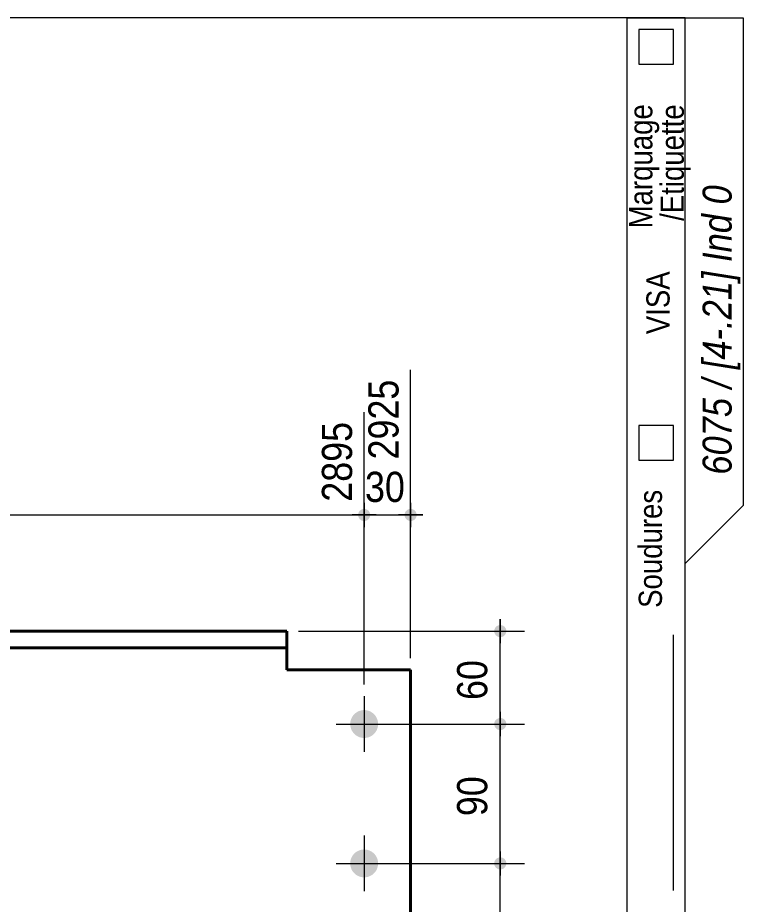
# Model space of a CAD drawing. Header units: millimetres. Extents: x 2 to 410, y 5 to 282.
# Drawn here: x 347.5 to 410, y 205.7 to 282 of the extents above; entities that cross this region are included whole.
import ezdxf

# ---------------------------------------------------------------- set-up
doc = ezdxf.new("R2010")
doc.units = ezdxf.units.MM
for name, color, linetype, lineweight in [('Autre type objet', 1, 'Continuous', 0), ('Boulon', 7, 'Continuous', 0), ('Cotation', 7, 'Continuous', 0), ('Feuille dessin', 5, 'Continuous', 0), ('Piece', 2, 'Continuous', 0)]:
    doc.layers.add(name, color=color, linetype=linetype, lineweight=lineweight)
doc.styles.add('ARIAL', font='ARIAL.TTF')
doc.styles.add('ARIAL_ITALIC', font='ARIALI.TTF')

# ---------------------------------------------------------------- blocks, each defined once
blk = doc.blocks.new('*A1')
at = {"layer": 'Boulon'}
for points in [[(376.165, 221.22), (376.166, 221.249), (376.168, 221.279), (376.17, 221.308), (376.173, 221.337), (376.177, 221.367), (376.182, 221.396), (376.187, 221.425), (376.194, 221.453), (376.2, 221.482), (376.208, 221.511), (376.216, 221.539), (376.225, 221.567), (376.235, 221.595), (376.245, 221.622), (376.256, 221.65), (376.267, 221.677), (376.28, 221.704), (376.293, 221.73), (376.306, 221.756), (376.32, 221.782), (376.335, 221.807), (376.351, 221.833), (376.367, 221.857), (376.383, 221.882), (376.401, 221.905), (376.418, 221.929), (376.437, 221.952), (376.456, 221.974), (376.475, 221.996), (376.495, 222.018), (376.516, 222.039), (376.537, 222.06), (376.559, 222.08), (376.581, 222.099), (376.603, 222.118), (376.626, 222.137), (376.65, 222.154), (376.673, 222.172), (376.698, 222.188), (376.722, 222.204), (376.747, 222.22), (376.773, 222.235), (376.799, 222.249), (376.825, 222.262), (376.851, 222.275), (376.878, 222.288), (376.905, 222.299), (376.933, 222.31), (376.96, 222.32), (376.988, 222.33), (377.016, 222.339), (377.044, 222.347), (377.073, 222.355), (377.101, 222.361), (377.13, 222.368), (377.159, 222.373), (377.188, 222.378), (377.218, 222.382), (377.247, 222.385), (377.276, 222.387), (377.306, 222.389), (377.335, 222.39), (377.364, 222.391), (377.394, 222.39), (377.423, 222.389), (377.453, 222.387), (377.482, 222.385), (377.511, 222.382), (377.54, 222.378), (377.57, 222.373), (377.599, 222.368), (377.627, 222.361), (377.656, 222.355), (377.684, 222.347), (377.713, 222.339), (377.741, 222.33), (377.769, 222.32), (377.796, 222.31), (377.824, 222.299), (377.851, 222.288), (377.877, 222.275), (377.904, 222.262), (377.93, 222.249), (377.956, 222.235), (377.981, 222.22), (378.006, 222.204), (378.031, 222.188), (378.055, 222.172), (378.079, 222.154), (378.103, 222.137), (378.126, 222.118), (378.148, 222.099), (378.17, 222.08), (378.192, 222.06), (378.213, 222.039), (378.234, 222.018), (378.254, 221.996), (378.273, 221.974), (378.292, 221.952), (378.31, 221.929), (378.328, 221.905), (378.346, 221.882), (378.362, 221.857), (378.378, 221.833), (378.394, 221.807), (378.409, 221.782), (378.423, 221.756), (378.436, 221.73), (378.449, 221.704), (378.461, 221.677), (378.473, 221.65), (378.484, 221.622), (378.494, 221.595), (378.504, 221.567), (378.513, 221.539), (378.521, 221.511), (378.528, 221.482), (378.535, 221.453), (378.541, 221.425), (378.547, 221.396), (378.551, 221.367), (378.555, 221.337), (378.559, 221.308), (378.561, 221.279), (378.563, 221.249), (378.564, 221.22), (378.564, 221.191), (378.564, 221.161), (378.563, 221.132), (378.561, 221.102), (378.559, 221.073), (378.555, 221.044), (378.551, 221.014), (378.547, 220.985), (378.541, 220.956), (378.535, 220.928), (378.528, 220.899), (378.521, 220.871), (378.513, 220.842), (378.504, 220.814), (378.494, 220.786), (378.484, 220.759), (378.473, 220.731), (378.461, 220.704), (378.449, 220.678), (378.436, 220.651), (378.423, 220.625), (378.409, 220.599), (378.394, 220.574), (378.378, 220.549), (378.362, 220.524), (378.346, 220.5), (378.328, 220.476), (378.31, 220.452), (378.292, 220.429), (378.273, 220.407), (378.254, 220.385), (378.234, 220.363), (378.213, 220.342), (378.192, 220.321), (378.17, 220.301), (378.148, 220.282), (378.126, 220.263), (378.103, 220.245), (378.079, 220.227), (378.055, 220.209), (378.031, 220.193), (378.006, 220.177), (377.981, 220.161), (377.956, 220.146), (377.93, 220.132), (377.904, 220.119), (377.877, 220.106), (377.851, 220.094), (377.824, 220.082), (377.796, 220.071), (377.769, 220.061), (377.741, 220.051), (377.713, 220.042), (377.684, 220.034), (377.656, 220.027), (377.627, 220.02), (377.599, 220.014), (377.57, 220.008), (377.54, 220.004), (377.511, 220), (377.482, 219.996), (377.453, 219.994), (377.423, 219.992), (377.394, 219.991), (377.364, 219.991), (377.335, 219.991), (377.306, 219.992), (377.276, 219.994), (377.247, 219.996), (377.218, 220), (377.188, 220.004), (377.159, 220.008), (377.13, 220.014), (377.101, 220.02), (377.073, 220.027), (377.044, 220.034), (377.016, 220.042), (376.988, 220.051), (376.96, 220.061), (376.933, 220.071), (376.905, 220.082), (376.878, 220.094), (376.851, 220.106), (376.825, 220.119), (376.799, 220.132), (376.773, 220.146), (376.747, 220.161), (376.722, 220.177), (376.698, 220.193), (376.673, 220.209), (376.65, 220.227), (376.626, 220.245), (376.603, 220.263), (376.581, 220.282), (376.559, 220.301), (376.537, 220.321), (376.516, 220.342), (376.495, 220.363), (376.475, 220.385), (376.456, 220.407), (376.437, 220.429), (376.418, 220.452), (376.401, 220.476), (376.383, 220.5), (376.367, 220.524), (376.351, 220.549), (376.335, 220.574), (376.32, 220.599), (376.306, 220.625), (376.293, 220.651), (376.28, 220.678), (376.267, 220.704), (376.256, 220.731), (376.245, 220.759), (376.235, 220.786), (376.225, 220.814), (376.216, 220.842), (376.208, 220.871), (376.2, 220.899), (376.194, 220.928), (376.187, 220.956), (376.182, 220.985), (376.177, 221.014), (376.173, 221.044), (376.17, 221.073), (376.168, 221.102), (376.166, 221.132), (376.165, 221.161), (376.164, 221.191)], [(376.165, 209.22), (376.166, 209.249), (376.168, 209.279), (376.17, 209.308), (376.173, 209.337), (376.177, 209.367), (376.182, 209.396), (376.187, 209.425), (376.194, 209.453), (376.2, 209.482), (376.208, 209.511), (376.216, 209.539), (376.225, 209.567), (376.235, 209.595), (376.245, 209.622), (376.256, 209.65), (376.267, 209.677), (376.28, 209.704), (376.293, 209.73), (376.306, 209.756), (376.32, 209.782), (376.335, 209.807), (376.351, 209.833), (376.367, 209.857), (376.383, 209.882), (376.401, 209.905), (376.418, 209.929), (376.437, 209.952), (376.456, 209.974), (376.475, 209.996), (376.495, 210.018), (376.516, 210.039), (376.537, 210.06), (376.559, 210.08), (376.581, 210.099), (376.603, 210.118), (376.626, 210.137), (376.65, 210.154), (376.673, 210.172), (376.698, 210.188), (376.722, 210.204), (376.747, 210.22), (376.773, 210.235), (376.799, 210.249), (376.825, 210.262), (376.851, 210.275), (376.878, 210.288), (376.905, 210.299), (376.933, 210.31), (376.96, 210.32), (376.988, 210.33), (377.016, 210.339), (377.044, 210.347), (377.073, 210.355), (377.101, 210.361), (377.13, 210.368), (377.159, 210.373), (377.188, 210.378), (377.218, 210.382), (377.247, 210.385), (377.276, 210.387), (377.306, 210.389), (377.335, 210.39), (377.364, 210.391), (377.394, 210.39), (377.423, 210.389), (377.453, 210.387), (377.482, 210.385), (377.511, 210.382), (377.54, 210.378), (377.57, 210.373), (377.599, 210.368), (377.627, 210.361), (377.656, 210.355), (377.684, 210.347), (377.713, 210.339), (377.741, 210.33), (377.769, 210.32), (377.796, 210.31), (377.824, 210.299), (377.851, 210.288), (377.877, 210.275), (377.904, 210.262), (377.93, 210.249), (377.956, 210.235), (377.981, 210.22), (378.006, 210.204), (378.031, 210.188), (378.055, 210.172), (378.079, 210.154), (378.103, 210.137), (378.126, 210.118), (378.148, 210.099), (378.17, 210.08), (378.192, 210.06), (378.213, 210.039), (378.234, 210.018), (378.254, 209.996), (378.273, 209.974), (378.292, 209.952), (378.31, 209.929), (378.328, 209.905), (378.346, 209.882), (378.362, 209.857), (378.378, 209.833), (378.394, 209.807), (378.409, 209.782), (378.423, 209.756), (378.436, 209.73), (378.449, 209.704), (378.461, 209.677), (378.473, 209.65), (378.484, 209.622), (378.494, 209.595), (378.504, 209.567), (378.513, 209.539), (378.521, 209.511), (378.528, 209.482), (378.535, 209.453), (378.541, 209.425), (378.547, 209.396), (378.551, 209.367), (378.555, 209.337), (378.559, 209.308), (378.561, 209.279), (378.563, 209.249), (378.564, 209.22), (378.564, 209.191), (378.564, 209.161), (378.563, 209.132), (378.561, 209.102), (378.559, 209.073), (378.555, 209.044), (378.551, 209.014), (378.547, 208.985), (378.541, 208.956), (378.535, 208.928), (378.528, 208.899), (378.521, 208.871), (378.513, 208.842), (378.504, 208.814), (378.494, 208.786), (378.484, 208.759), (378.473, 208.731), (378.461, 208.704), (378.449, 208.678), (378.436, 208.651), (378.423, 208.625), (378.409, 208.599), (378.394, 208.574), (378.378, 208.549), (378.362, 208.524), (378.346, 208.5), (378.328, 208.476), (378.31, 208.452), (378.292, 208.429), (378.273, 208.407), (378.254, 208.385), (378.234, 208.363), (378.213, 208.342), (378.192, 208.321), (378.17, 208.301), (378.148, 208.282), (378.126, 208.263), (378.103, 208.245), (378.079, 208.227), (378.055, 208.209), (378.031, 208.193), (378.006, 208.177), (377.981, 208.161), (377.956, 208.146), (377.93, 208.132), (377.904, 208.119), (377.877, 208.106), (377.851, 208.094), (377.824, 208.082), (377.796, 208.071), (377.769, 208.061), (377.741, 208.051), (377.713, 208.042), (377.684, 208.034), (377.656, 208.027), (377.627, 208.02), (377.599, 208.014), (377.57, 208.008), (377.54, 208.004), (377.511, 208), (377.482, 207.996), (377.453, 207.994), (377.423, 207.992), (377.394, 207.991), (377.364, 207.991), (377.335, 207.991), (377.306, 207.992), (377.276, 207.994), (377.247, 207.996), (377.218, 208), (377.188, 208.004), (377.159, 208.008), (377.13, 208.014), (377.101, 208.02), (377.073, 208.027), (377.044, 208.034), (377.016, 208.042), (376.988, 208.051), (376.96, 208.061), (376.933, 208.071), (376.905, 208.082), (376.878, 208.094), (376.851, 208.106), (376.825, 208.119), (376.799, 208.132), (376.773, 208.146), (376.747, 208.161), (376.722, 208.177), (376.698, 208.193), (376.673, 208.209), (376.65, 208.227), (376.626, 208.245), (376.603, 208.263), (376.581, 208.282), (376.559, 208.301), (376.537, 208.321), (376.516, 208.342), (376.495, 208.363), (376.475, 208.385), (376.456, 208.407), (376.437, 208.429), (376.418, 208.452), (376.401, 208.476), (376.383, 208.5), (376.367, 208.524), (376.351, 208.549), (376.335, 208.574), (376.32, 208.599), (376.306, 208.625), (376.293, 208.651), (376.28, 208.678), (376.267, 208.704), (376.256, 208.731), (376.245, 208.759), (376.235, 208.786), (376.225, 208.814), (376.216, 208.842), (376.208, 208.871), (376.2, 208.899), (376.194, 208.928), (376.187, 208.956), (376.182, 208.985), (376.177, 209.014), (376.173, 209.044), (376.17, 209.073), (376.168, 209.102), (376.166, 209.132), (376.165, 209.161), (376.164, 209.191)], [(376.165, 197.22), (376.166, 197.249), (376.168, 197.279), (376.17, 197.308), (376.173, 197.337), (376.177, 197.367), (376.182, 197.396), (376.187, 197.425), (376.194, 197.453), (376.2, 197.482), (376.208, 197.511), (376.216, 197.539), (376.225, 197.567), (376.235, 197.595), (376.245, 197.622), (376.256, 197.65), (376.267, 197.677), (376.28, 197.704), (376.293, 197.73), (376.306, 197.756), (376.32, 197.782), (376.335, 197.807), (376.351, 197.833), (376.367, 197.857), (376.383, 197.882), (376.401, 197.905), (376.418, 197.929), (376.437, 197.952), (376.456, 197.974), (376.475, 197.996), (376.495, 198.018), (376.516, 198.039), (376.537, 198.06), (376.559, 198.08), (376.581, 198.099), (376.603, 198.118), (376.626, 198.137), (376.65, 198.154), (376.673, 198.172), (376.698, 198.188), (376.722, 198.204), (376.747, 198.22), (376.773, 198.235), (376.799, 198.249), (376.825, 198.262), (376.851, 198.275), (376.878, 198.288), (376.905, 198.299), (376.933, 198.31), (376.96, 198.32), (376.988, 198.33), (377.016, 198.339), (377.044, 198.347), (377.073, 198.355), (377.101, 198.361), (377.13, 198.368), (377.159, 198.373), (377.188, 198.378), (377.218, 198.382), (377.247, 198.385), (377.276, 198.387), (377.306, 198.389), (377.335, 198.39), (377.364, 198.391), (377.394, 198.39), (377.423, 198.389), (377.453, 198.387), (377.482, 198.385), (377.511, 198.382), (377.54, 198.378), (377.57, 198.373), (377.599, 198.368), (377.627, 198.361), (377.656, 198.355), (377.684, 198.347), (377.713, 198.339), (377.741, 198.33), (377.769, 198.32), (377.796, 198.31), (377.824, 198.299), (377.851, 198.288), (377.877, 198.275), (377.904, 198.262), (377.93, 198.249), (377.956, 198.235), (377.981, 198.22), (378.006, 198.204), (378.031, 198.188), (378.055, 198.172), (378.079, 198.154), (378.103, 198.137), (378.126, 198.118), (378.148, 198.099), (378.17, 198.08), (378.192, 198.06), (378.213, 198.039), (378.234, 198.018), (378.254, 197.996), (378.273, 197.974), (378.292, 197.952), (378.31, 197.929), (378.328, 197.905), (378.346, 197.882), (378.362, 197.857), (378.378, 197.833), (378.394, 197.807), (378.409, 197.782), (378.423, 197.756), (378.436, 197.73), (378.449, 197.704), (378.461, 197.677), (378.473, 197.65), (378.484, 197.622), (378.494, 197.595), (378.504, 197.567), (378.513, 197.539), (378.521, 197.511), (378.528, 197.482), (378.535, 197.453), (378.541, 197.425), (378.547, 197.396), (378.551, 197.367), (378.555, 197.337), (378.559, 197.308), (378.561, 197.279), (378.563, 197.249), (378.564, 197.22), (378.564, 197.191), (378.564, 197.161), (378.563, 197.132), (378.561, 197.102), (378.559, 197.073), (378.555, 197.044), (378.551, 197.014), (378.547, 196.985), (378.541, 196.956), (378.535, 196.928), (378.528, 196.899), (378.521, 196.871), (378.513, 196.842), (378.504, 196.814), (378.494, 196.786), (378.484, 196.759), (378.473, 196.731), (378.461, 196.704), (378.449, 196.678), (378.436, 196.651), (378.423, 196.625), (378.409, 196.599), (378.394, 196.574), (378.378, 196.549), (378.362, 196.524), (378.346, 196.5), (378.328, 196.476), (378.31, 196.452), (378.292, 196.429), (378.273, 196.407), (378.254, 196.385), (378.234, 196.363), (378.213, 196.342), (378.192, 196.321), (378.17, 196.301), (378.148, 196.282), (378.126, 196.263), (378.103, 196.245), (378.079, 196.227), (378.055, 196.209), (378.031, 196.193), (378.006, 196.177), (377.981, 196.161), (377.956, 196.146), (377.93, 196.132), (377.904, 196.119), (377.877, 196.106), (377.851, 196.094), (377.824, 196.082), (377.796, 196.071), (377.769, 196.061), (377.741, 196.051), (377.713, 196.042), (377.684, 196.034), (377.656, 196.027), (377.627, 196.02), (377.599, 196.014), (377.57, 196.008), (377.54, 196.004), (377.511, 196), (377.482, 195.996), (377.453, 195.994), (377.423, 195.992), (377.394, 195.991), (377.364, 195.991), (377.335, 195.991), (377.306, 195.992), (377.276, 195.994), (377.247, 195.996), (377.218, 196), (377.188, 196.004), (377.159, 196.008), (377.13, 196.014), (377.101, 196.02), (377.073, 196.027), (377.044, 196.034), (377.016, 196.042), (376.988, 196.051), (376.96, 196.061), (376.933, 196.071), (376.905, 196.082), (376.878, 196.094), (376.851, 196.106), (376.825, 196.119), (376.799, 196.132), (376.773, 196.146), (376.747, 196.161), (376.722, 196.177), (376.698, 196.193), (376.673, 196.209), (376.65, 196.227), (376.626, 196.245), (376.603, 196.263), (376.581, 196.282), (376.559, 196.301), (376.537, 196.321), (376.516, 196.342), (376.495, 196.363), (376.475, 196.385), (376.456, 196.407), (376.437, 196.429), (376.418, 196.452), (376.401, 196.476), (376.383, 196.5), (376.367, 196.524), (376.351, 196.549), (376.335, 196.574), (376.32, 196.599), (376.306, 196.625), (376.293, 196.651), (376.28, 196.678), (376.267, 196.704), (376.256, 196.731), (376.245, 196.759), (376.235, 196.786), (376.225, 196.814), (376.216, 196.842), (376.208, 196.871), (376.2, 196.899), (376.194, 196.928), (376.187, 196.956), (376.182, 196.985), (376.177, 197.014), (376.173, 197.044), (376.17, 197.073), (376.168, 197.102), (376.166, 197.132), (376.165, 197.161), (376.164, 197.191)]]:
    blk.add_hatch(color=256, dxfattribs=at).paths.add_polyline_path(points, flags=17)
at = {"layer": 'Boulon', "linetype": 'Continuous', "lineweight": 0}
for p, q in [((377.364, 223.591), (377.364, 218.791)), ((374.964, 221.191), (379.764, 221.191)), ((377.364, 211.591), (377.364, 206.791)), ((374.964, 209.191), (379.764, 209.191)), ((377.364, 199.591), (377.364, 194.791)), ((374.964, 197.191), (379.764, 197.191))]:
    blk.add_line(p, q, dxfattribs=at)
blk = doc.blocks.new('*A8')
at = {"layer": 'Piece', "color": 2, "linetype": 'Continuous', "lineweight": 40}
for p, q in [((370.697986, 229.190576), (108.181611, 229.190576)), ((370.697986, 225.857243), (370.697986, 229.190576)), ((370.697986, 227.763909), (288.482024, 227.763909)), ((381.364735, 225.857243), (370.697986, 225.857243)), ((381.364735, 192.523909), (381.364735, 225.857243))]:
    blk.add_line(p, q, dxfattribs=at)
blk = doc.blocks.new('*A19')
at = {"layer": 'Feuille dessin', "linetype": 'Continuous', "lineweight": 0}
for p, q in [((405, 282), (5, 282)), ((405, 5), (405, 282))]:
    blk.add_line(p, q, dxfattribs=at)
blk = doc.blocks.new('*A20')
at = {"layer": 'Autre type objet', "linetype": 'Continuous', "lineweight": 0}
for p, q in [((400, 37), (400, 282)), ((400, 282), (410, 282)), ((405, 37), (405, 282)), ((410, 282), (410, 240)), ((401, 281), (401, 278)), ((404, 281), (401, 281)), ((404, 278), (404, 281)), ((401, 278), (404, 278)), ((404, 246.898947), (401, 246.898947)), ((401, 246.898947), (401, 243.898947)), ((404, 243.898947), (404, 246.898947)), ((401, 243.898947), (404, 243.898947)), ((410, 240), (405, 235)), ((404, 206.87143), (404, 228.87143))]:
    blk.add_line(p, q, dxfattribs=at)
at = {"layer": 'Autre type objet', "width": 0.85}
for s, height, style, p in [('Marquage', 2, 'ARIAL', (402.175102, 263.861793)), ('/Etiquette', 2, 'ARIAL', (404.882157, 264.509258)), ('6075 / [4-.21] Ind 0', 2.5, 'ARIAL_ITALIC', (409, 242.657715)), ('VISA', 2, 'ARIAL', (403.660159, 254.754913)), ('Soudures', 2, 'ARIAL', (403, 231.189963))]:
    blk.add_text(s, height=height, rotation=90, dxfattribs=dict(at, style=style)).set_placement(p)
blk = doc.blocks.new('*A30')
at = {"layer": 'Cotation'}
for points in [[(389.057, 208.671), (389.031, 208.673), (389.006, 208.676), (388.981, 208.681), (388.956, 208.686), (388.931, 208.693), (388.907, 208.701), (388.883, 208.71), (388.86, 208.721), (388.837, 208.732), (388.815, 208.745), (388.793, 208.758), (388.772, 208.773), (388.752, 208.789), (388.733, 208.805), (388.714, 208.823), (388.697, 208.841), (388.68, 208.861), (388.664, 208.881), (388.65, 208.902), (388.636, 208.923), (388.623, 208.945), (388.612, 208.968), (388.602, 208.992), (388.592, 209.015), (388.584, 209.04), (388.578, 209.064), (388.572, 209.089), (388.568, 209.114), (388.565, 209.14), (388.563, 209.165), (388.562, 209.191), (388.563, 209.216), (388.565, 209.242), (388.568, 209.267), (388.572, 209.292), (388.578, 209.317), (388.584, 209.342), (388.592, 209.366), (388.602, 209.39), (388.612, 209.413), (388.623, 209.436), (388.636, 209.458), (388.65, 209.479), (388.664, 209.5), (388.68, 209.52), (388.697, 209.54), (388.714, 209.558), (388.733, 209.576), (388.752, 209.593), (388.772, 209.608), (388.793, 209.623), (388.815, 209.637), (388.837, 209.649), (388.86, 209.661), (388.883, 209.671), (388.907, 209.68), (388.931, 209.688), (388.956, 209.695), (388.981, 209.701), (389.006, 209.705), (389.031, 209.708), (389.057, 209.71), (389.082, 209.711), (389.108, 209.71), (389.133, 209.708), (389.158, 209.705), (389.183, 209.701), (389.208, 209.695), (389.233, 209.688), (389.257, 209.68), (389.281, 209.671), (389.304, 209.661), (389.327, 209.649), (389.349, 209.637), (389.371, 209.623), (389.392, 209.608), (389.412, 209.593), (389.431, 209.576), (389.45, 209.558), (389.467, 209.54), (389.484, 209.52), (389.5, 209.5), (389.514, 209.479), (389.528, 209.458), (389.541, 209.436), (389.552, 209.413), (389.562, 209.39), (389.572, 209.366), (389.58, 209.342), (389.586, 209.317), (389.592, 209.292), (389.596, 209.267), (389.6, 209.242), (389.601, 209.216), (389.602, 209.191), (389.601, 209.165), (389.6, 209.14), (389.596, 209.114), (389.592, 209.089), (389.586, 209.064), (389.58, 209.04), (389.572, 209.015), (389.562, 208.992), (389.552, 208.968), (389.541, 208.945), (389.528, 208.923), (389.514, 208.902), (389.5, 208.881), (389.484, 208.861), (389.467, 208.841), (389.45, 208.823), (389.431, 208.805), (389.412, 208.789), (389.392, 208.773), (389.371, 208.758), (389.349, 208.745), (389.327, 208.732), (389.304, 208.721), (389.281, 208.71), (389.257, 208.701), (389.233, 208.693), (389.208, 208.686), (389.183, 208.681), (389.158, 208.676), (389.133, 208.673), (389.108, 208.671), (389.082, 208.671)], [(389.057, 196.671), (389.031, 196.673), (389.006, 196.676), (388.981, 196.681), (388.956, 196.686), (388.931, 196.693), (388.907, 196.701), (388.883, 196.71), (388.86, 196.721), (388.837, 196.732), (388.815, 196.745), (388.793, 196.758), (388.772, 196.773), (388.752, 196.789), (388.733, 196.805), (388.714, 196.823), (388.697, 196.841), (388.68, 196.861), (388.664, 196.881), (388.65, 196.902), (388.636, 196.923), (388.623, 196.945), (388.612, 196.968), (388.602, 196.992), (388.592, 197.015), (388.584, 197.04), (388.578, 197.064), (388.572, 197.089), (388.568, 197.114), (388.565, 197.14), (388.563, 197.165), (388.562, 197.191), (388.563, 197.216), (388.565, 197.242), (388.568, 197.267), (388.572, 197.292), (388.578, 197.317), (388.584, 197.342), (388.592, 197.366), (388.602, 197.39), (388.612, 197.413), (388.623, 197.436), (388.636, 197.458), (388.65, 197.479), (388.664, 197.5), (388.68, 197.52), (388.697, 197.54), (388.714, 197.558), (388.733, 197.576), (388.752, 197.593), (388.772, 197.608), (388.793, 197.623), (388.815, 197.637), (388.837, 197.649), (388.86, 197.661), (388.883, 197.671), (388.907, 197.68), (388.931, 197.688), (388.956, 197.695), (388.981, 197.701), (389.006, 197.705), (389.031, 197.708), (389.057, 197.71), (389.082, 197.711), (389.108, 197.71), (389.133, 197.708), (389.158, 197.705), (389.183, 197.701), (389.208, 197.695), (389.233, 197.688), (389.257, 197.68), (389.281, 197.671), (389.304, 197.661), (389.327, 197.649), (389.349, 197.637), (389.371, 197.623), (389.392, 197.608), (389.412, 197.593), (389.431, 197.576), (389.45, 197.558), (389.467, 197.54), (389.484, 197.52), (389.5, 197.5), (389.514, 197.479), (389.528, 197.458), (389.541, 197.436), (389.552, 197.413), (389.562, 197.39), (389.572, 197.366), (389.58, 197.342), (389.586, 197.317), (389.592, 197.292), (389.596, 197.267), (389.6, 197.242), (389.601, 197.216), (389.602, 197.191), (389.601, 197.165), (389.6, 197.14), (389.596, 197.114), (389.592, 197.089), (389.586, 197.064), (389.58, 197.04), (389.572, 197.015), (389.562, 196.992), (389.552, 196.968), (389.541, 196.945), (389.528, 196.923), (389.514, 196.902), (389.5, 196.881), (389.484, 196.861), (389.467, 196.841), (389.45, 196.823), (389.431, 196.805), (389.412, 196.789), (389.392, 196.773), (389.371, 196.758), (389.349, 196.745), (389.327, 196.732), (389.304, 196.721), (389.281, 196.71), (389.257, 196.701), (389.233, 196.693), (389.208, 196.686), (389.183, 196.681), (389.158, 196.676), (389.133, 196.673), (389.108, 196.671), (389.082, 196.671)]]:
    blk.add_hatch(color=256, dxfattribs=at).paths.add_polyline_path(points, flags=17)
at = {"layer": 'Cotation', "linetype": 'Continuous', "lineweight": 0}
for p, q in [((389.082, 210.231), (389.082, 208.151)), ((389.082, 209.191), (389.082, 210.231)), ((378.365, 209.191), (391.162, 209.191)), ((388.042, 209.191), (390.122, 209.191)), ((389.082, 197.191), (389.082, 209.191)), ((389.082, 198.231), (389.082, 196.151)), ((378.365, 197.191), (391.162, 197.191)), ((388.042, 197.191), (390.122, 197.191)), ((389.082, 197.191), (389.082, 196.151))]:
    blk.add_line(p, q, dxfattribs=at)
at = {"layer": 'Cotation'}
for p in [(389.082, 209.191), (389.082, 197.191)]:
    blk.add_point(p, dxfattribs=at)
at = {"layer": 'Cotation', "style": 'ARIAL', "width": 0.85}
blk.add_text('90', height=2.6, rotation=90.00021, dxfattribs=at).set_placement((387.962, 201.262))
blk = doc.blocks.new('*A31')
at = {"layer": 'Cotation'}
for points in [[(389.057, 220.671), (389.031, 220.673), (389.006, 220.676), (388.981, 220.681), (388.956, 220.686), (388.931, 220.693), (388.907, 220.701), (388.883, 220.71), (388.86, 220.721), (388.837, 220.732), (388.815, 220.745), (388.793, 220.758), (388.772, 220.773), (388.752, 220.789), (388.733, 220.805), (388.714, 220.823), (388.697, 220.841), (388.68, 220.861), (388.664, 220.881), (388.65, 220.902), (388.636, 220.923), (388.623, 220.945), (388.612, 220.968), (388.602, 220.992), (388.592, 221.015), (388.584, 221.04), (388.578, 221.064), (388.572, 221.089), (388.568, 221.114), (388.565, 221.14), (388.563, 221.165), (388.562, 221.191), (388.563, 221.216), (388.565, 221.242), (388.568, 221.267), (388.572, 221.292), (388.578, 221.317), (388.584, 221.342), (388.592, 221.366), (388.602, 221.39), (388.612, 221.413), (388.623, 221.436), (388.636, 221.458), (388.65, 221.479), (388.664, 221.5), (388.68, 221.52), (388.697, 221.54), (388.714, 221.558), (388.733, 221.576), (388.752, 221.593), (388.772, 221.608), (388.793, 221.623), (388.815, 221.637), (388.837, 221.649), (388.86, 221.661), (388.883, 221.671), (388.907, 221.68), (388.931, 221.688), (388.956, 221.695), (388.981, 221.701), (389.006, 221.705), (389.031, 221.708), (389.057, 221.71), (389.082, 221.711), (389.108, 221.71), (389.133, 221.708), (389.158, 221.705), (389.183, 221.701), (389.208, 221.695), (389.233, 221.688), (389.257, 221.68), (389.281, 221.671), (389.304, 221.661), (389.327, 221.649), (389.349, 221.637), (389.371, 221.623), (389.392, 221.608), (389.412, 221.593), (389.431, 221.576), (389.45, 221.558), (389.467, 221.54), (389.484, 221.52), (389.5, 221.5), (389.514, 221.479), (389.528, 221.458), (389.541, 221.436), (389.552, 221.413), (389.562, 221.39), (389.572, 221.366), (389.58, 221.342), (389.586, 221.317), (389.592, 221.292), (389.596, 221.267), (389.6, 221.242), (389.601, 221.216), (389.602, 221.191), (389.601, 221.165), (389.6, 221.14), (389.596, 221.114), (389.592, 221.089), (389.586, 221.064), (389.58, 221.04), (389.572, 221.015), (389.562, 220.992), (389.552, 220.968), (389.541, 220.945), (389.528, 220.923), (389.514, 220.902), (389.5, 220.881), (389.484, 220.861), (389.467, 220.841), (389.45, 220.823), (389.431, 220.805), (389.412, 220.789), (389.392, 220.773), (389.371, 220.758), (389.349, 220.745), (389.327, 220.732), (389.304, 220.721), (389.281, 220.71), (389.257, 220.701), (389.233, 220.693), (389.208, 220.686), (389.183, 220.681), (389.158, 220.676), (389.133, 220.673), (389.108, 220.671), (389.082, 220.671)], [(389.057, 208.671), (389.031, 208.673), (389.006, 208.676), (388.981, 208.681), (388.956, 208.686), (388.931, 208.693), (388.907, 208.701), (388.883, 208.71), (388.86, 208.721), (388.837, 208.732), (388.815, 208.745), (388.793, 208.758), (388.772, 208.773), (388.752, 208.789), (388.733, 208.805), (388.714, 208.823), (388.697, 208.841), (388.68, 208.861), (388.664, 208.881), (388.65, 208.902), (388.636, 208.923), (388.623, 208.945), (388.612, 208.968), (388.602, 208.992), (388.592, 209.015), (388.584, 209.04), (388.578, 209.064), (388.572, 209.089), (388.568, 209.114), (388.565, 209.14), (388.563, 209.165), (388.562, 209.191), (388.563, 209.216), (388.565, 209.242), (388.568, 209.267), (388.572, 209.292), (388.578, 209.317), (388.584, 209.342), (388.592, 209.366), (388.602, 209.39), (388.612, 209.413), (388.623, 209.436), (388.636, 209.458), (388.65, 209.479), (388.664, 209.5), (388.68, 209.52), (388.697, 209.54), (388.714, 209.558), (388.733, 209.576), (388.752, 209.593), (388.772, 209.608), (388.793, 209.623), (388.815, 209.637), (388.837, 209.649), (388.86, 209.661), (388.883, 209.671), (388.907, 209.68), (388.931, 209.688), (388.956, 209.695), (388.981, 209.701), (389.006, 209.705), (389.031, 209.708), (389.057, 209.71), (389.082, 209.711), (389.108, 209.71), (389.133, 209.708), (389.158, 209.705), (389.183, 209.701), (389.208, 209.695), (389.233, 209.688), (389.257, 209.68), (389.281, 209.671), (389.304, 209.661), (389.327, 209.649), (389.349, 209.637), (389.371, 209.623), (389.392, 209.608), (389.412, 209.593), (389.431, 209.576), (389.45, 209.558), (389.467, 209.54), (389.484, 209.52), (389.5, 209.5), (389.514, 209.479), (389.528, 209.458), (389.541, 209.436), (389.552, 209.413), (389.562, 209.39), (389.572, 209.366), (389.58, 209.342), (389.586, 209.317), (389.592, 209.292), (389.596, 209.267), (389.6, 209.242), (389.601, 209.216), (389.602, 209.191), (389.601, 209.165), (389.6, 209.14), (389.596, 209.114), (389.592, 209.089), (389.586, 209.064), (389.58, 209.04), (389.572, 209.015), (389.562, 208.992), (389.552, 208.968), (389.541, 208.945), (389.528, 208.923), (389.514, 208.902), (389.5, 208.881), (389.484, 208.861), (389.467, 208.841), (389.45, 208.823), (389.431, 208.805), (389.412, 208.789), (389.392, 208.773), (389.371, 208.758), (389.349, 208.745), (389.327, 208.732), (389.304, 208.721), (389.281, 208.71), (389.257, 208.701), (389.233, 208.693), (389.208, 208.686), (389.183, 208.681), (389.158, 208.676), (389.133, 208.673), (389.108, 208.671), (389.082, 208.671)]]:
    blk.add_hatch(color=256, dxfattribs=at).paths.add_polyline_path(points, flags=17)
at = {"layer": 'Cotation', "linetype": 'Continuous', "lineweight": 0}
for p, q in [((389.082, 222.231), (389.082, 220.151)), ((389.082, 221.191), (389.082, 222.231)), ((378.365, 221.191), (391.162, 221.191)), ((388.042, 221.191), (390.122, 221.191)), ((389.082, 209.191), (389.082, 221.191)), ((389.082, 210.231), (389.082, 208.151)), ((378.365, 209.191), (391.162, 209.191)), ((388.042, 209.191), (390.122, 209.191)), ((389.082, 209.191), (389.082, 208.151))]:
    blk.add_line(p, q, dxfattribs=at)
at = {"layer": 'Cotation'}
for p in [(389.082, 221.191), (389.082, 209.191)]:
    blk.add_point(p, dxfattribs=at)
at = {"layer": 'Cotation', "style": 'ARIAL', "width": 0.85}
blk.add_text('90', height=2.6, rotation=90.00021, dxfattribs=at).set_placement((387.962, 213.262))
blk = doc.blocks.new('*A32')
at = {"layer": 'Cotation'}
for points in [[(389.057, 228.671), (389.031, 228.673), (389.006, 228.676), (388.981, 228.681), (388.956, 228.686), (388.931, 228.693), (388.907, 228.701), (388.883, 228.71), (388.86, 228.721), (388.837, 228.732), (388.815, 228.745), (388.793, 228.758), (388.772, 228.773), (388.752, 228.789), (388.733, 228.805), (388.714, 228.823), (388.697, 228.841), (388.68, 228.861), (388.664, 228.881), (388.65, 228.902), (388.636, 228.923), (388.623, 228.945), (388.612, 228.968), (388.602, 228.992), (388.592, 229.015), (388.584, 229.04), (388.578, 229.064), (388.572, 229.089), (388.568, 229.114), (388.565, 229.14), (388.563, 229.165), (388.562, 229.191), (388.563, 229.216), (388.565, 229.242), (388.568, 229.267), (388.572, 229.292), (388.578, 229.317), (388.584, 229.342), (388.592, 229.366), (388.602, 229.39), (388.612, 229.413), (388.623, 229.436), (388.636, 229.458), (388.65, 229.479), (388.664, 229.5), (388.68, 229.52), (388.697, 229.54), (388.714, 229.558), (388.733, 229.576), (388.752, 229.593), (388.772, 229.608), (388.793, 229.623), (388.815, 229.637), (388.837, 229.649), (388.86, 229.661), (388.883, 229.671), (388.907, 229.68), (388.931, 229.688), (388.956, 229.695), (388.981, 229.701), (389.006, 229.705), (389.031, 229.708), (389.057, 229.71), (389.082, 229.711), (389.108, 229.71), (389.133, 229.708), (389.158, 229.705), (389.183, 229.701), (389.208, 229.695), (389.233, 229.688), (389.257, 229.68), (389.281, 229.671), (389.304, 229.661), (389.327, 229.649), (389.349, 229.637), (389.371, 229.623), (389.392, 229.608), (389.412, 229.593), (389.431, 229.576), (389.45, 229.558), (389.467, 229.54), (389.484, 229.52), (389.5, 229.5), (389.514, 229.479), (389.528, 229.458), (389.541, 229.436), (389.552, 229.413), (389.562, 229.39), (389.572, 229.366), (389.58, 229.342), (389.586, 229.317), (389.592, 229.292), (389.596, 229.267), (389.6, 229.242), (389.601, 229.216), (389.602, 229.191), (389.601, 229.165), (389.6, 229.14), (389.596, 229.114), (389.592, 229.089), (389.586, 229.064), (389.58, 229.04), (389.572, 229.015), (389.562, 228.992), (389.552, 228.968), (389.541, 228.945), (389.528, 228.923), (389.514, 228.902), (389.5, 228.881), (389.484, 228.861), (389.467, 228.841), (389.45, 228.823), (389.431, 228.805), (389.412, 228.789), (389.392, 228.773), (389.371, 228.758), (389.349, 228.745), (389.327, 228.732), (389.304, 228.721), (389.281, 228.71), (389.257, 228.701), (389.233, 228.693), (389.208, 228.686), (389.183, 228.681), (389.158, 228.676), (389.133, 228.673), (389.108, 228.671), (389.082, 228.671)], [(389.057, 220.671), (389.031, 220.673), (389.006, 220.676), (388.981, 220.681), (388.956, 220.686), (388.931, 220.693), (388.907, 220.701), (388.883, 220.71), (388.86, 220.721), (388.837, 220.732), (388.815, 220.745), (388.793, 220.758), (388.772, 220.773), (388.752, 220.789), (388.733, 220.805), (388.714, 220.823), (388.697, 220.841), (388.68, 220.861), (388.664, 220.881), (388.65, 220.902), (388.636, 220.923), (388.623, 220.945), (388.612, 220.968), (388.602, 220.992), (388.592, 221.015), (388.584, 221.04), (388.578, 221.064), (388.572, 221.089), (388.568, 221.114), (388.565, 221.14), (388.563, 221.165), (388.562, 221.191), (388.563, 221.216), (388.565, 221.242), (388.568, 221.267), (388.572, 221.292), (388.578, 221.317), (388.584, 221.342), (388.592, 221.366), (388.602, 221.39), (388.612, 221.413), (388.623, 221.436), (388.636, 221.458), (388.65, 221.479), (388.664, 221.5), (388.68, 221.52), (388.697, 221.54), (388.714, 221.558), (388.733, 221.576), (388.752, 221.593), (388.772, 221.608), (388.793, 221.623), (388.815, 221.637), (388.837, 221.649), (388.86, 221.661), (388.883, 221.671), (388.907, 221.68), (388.931, 221.688), (388.956, 221.695), (388.981, 221.701), (389.006, 221.705), (389.031, 221.708), (389.057, 221.71), (389.082, 221.711), (389.108, 221.71), (389.133, 221.708), (389.158, 221.705), (389.183, 221.701), (389.208, 221.695), (389.233, 221.688), (389.257, 221.68), (389.281, 221.671), (389.304, 221.661), (389.327, 221.649), (389.349, 221.637), (389.371, 221.623), (389.392, 221.608), (389.412, 221.593), (389.431, 221.576), (389.45, 221.558), (389.467, 221.54), (389.484, 221.52), (389.5, 221.5), (389.514, 221.479), (389.528, 221.458), (389.541, 221.436), (389.552, 221.413), (389.562, 221.39), (389.572, 221.366), (389.58, 221.342), (389.586, 221.317), (389.592, 221.292), (389.596, 221.267), (389.6, 221.242), (389.601, 221.216), (389.602, 221.191), (389.601, 221.165), (389.6, 221.14), (389.596, 221.114), (389.592, 221.089), (389.586, 221.064), (389.58, 221.04), (389.572, 221.015), (389.562, 220.992), (389.552, 220.968), (389.541, 220.945), (389.528, 220.923), (389.514, 220.902), (389.5, 220.881), (389.484, 220.861), (389.467, 220.841), (389.45, 220.823), (389.431, 220.805), (389.412, 220.789), (389.392, 220.773), (389.371, 220.758), (389.349, 220.745), (389.327, 220.732), (389.304, 220.721), (389.281, 220.71), (389.257, 220.701), (389.233, 220.693), (389.208, 220.686), (389.183, 220.681), (389.158, 220.676), (389.133, 220.673), (389.108, 220.671), (389.082, 220.671)]]:
    blk.add_hatch(color=256, dxfattribs=at).paths.add_polyline_path(points, flags=17)
at = {"layer": 'Cotation', "linetype": 'Continuous', "lineweight": 0}
for p, q in [((389.082, 230.231), (389.082, 228.151)), ((389.082, 229.191), (389.082, 230.231)), ((371.698, 229.191), (391.162, 229.191)), ((388.042, 229.191), (390.122, 229.191)), ((389.082, 221.191), (389.082, 229.191)), ((389.082, 222.231), (389.082, 220.151)), ((378.365, 221.191), (391.162, 221.191)), ((388.042, 221.191), (390.122, 221.191)), ((389.082, 221.191), (389.082, 220.151))]:
    blk.add_line(p, q, dxfattribs=at)
at = {"layer": 'Cotation'}
for p in [(389.082, 229.191), (389.082, 221.191)]:
    blk.add_point(p, dxfattribs=at)
at = {"layer": 'Cotation', "style": 'ARIAL', "width": 0.85}
blk.add_text('60', height=2.6, rotation=90.00021, dxfattribs=at).set_placement((387.962, 223.262))
blk = doc.blocks.new('*A46')
at = {"layer": 'Cotation'}
for points in [[(308.904, 238.671), (308.879, 238.673), (308.853, 238.676), (308.828, 238.681), (308.803, 238.686), (308.779, 238.693), (308.754, 238.701), (308.731, 238.71), (308.707, 238.721), (308.684, 238.732), (308.662, 238.745), (308.641, 238.758), (308.62, 238.773), (308.6, 238.789), (308.58, 238.805), (308.562, 238.823), (308.544, 238.841), (308.528, 238.861), (308.512, 238.881), (308.497, 238.902), (308.484, 238.923), (308.471, 238.945), (308.459, 238.968), (308.449, 238.992), (308.44, 239.015), (308.432, 239.04), (308.425, 239.064), (308.42, 239.089), (308.415, 239.114), (308.412, 239.14), (308.41, 239.165), (308.41, 239.191), (308.41, 239.216), (308.412, 239.242), (308.415, 239.267), (308.42, 239.292), (308.425, 239.317), (308.432, 239.342), (308.44, 239.366), (308.449, 239.39), (308.459, 239.413), (308.471, 239.436), (308.484, 239.458), (308.497, 239.479), (308.512, 239.5), (308.528, 239.52), (308.544, 239.54), (308.562, 239.558), (308.58, 239.576), (308.6, 239.593), (308.62, 239.608), (308.641, 239.623), (308.662, 239.637), (308.684, 239.649), (308.707, 239.661), (308.731, 239.671), (308.754, 239.68), (308.779, 239.688), (308.803, 239.695), (308.828, 239.701), (308.853, 239.705), (308.879, 239.708), (308.904, 239.71), (308.93, 239.711), (308.955, 239.71), (308.981, 239.708), (309.006, 239.705), (309.031, 239.701), (309.056, 239.695), (309.081, 239.688), (309.105, 239.68), (309.129, 239.671), (309.152, 239.661), (309.175, 239.649), (309.197, 239.637), (309.218, 239.623), (309.239, 239.608), (309.259, 239.593), (309.279, 239.576), (309.297, 239.558), (309.315, 239.54), (309.332, 239.52), (309.347, 239.5), (309.362, 239.479), (309.376, 239.458), (309.388, 239.436), (309.4, 239.413), (309.41, 239.39), (309.419, 239.366), (309.427, 239.342), (309.434, 239.317), (309.44, 239.292), (309.444, 239.267), (309.447, 239.242), (309.449, 239.216), (309.45, 239.191), (309.449, 239.165), (309.447, 239.14), (309.444, 239.114), (309.44, 239.089), (309.434, 239.064), (309.427, 239.04), (309.419, 239.015), (309.41, 238.992), (309.4, 238.968), (309.388, 238.945), (309.376, 238.923), (309.362, 238.902), (309.347, 238.881), (309.332, 238.861), (309.315, 238.841), (309.297, 238.823), (309.279, 238.805), (309.259, 238.789), (309.239, 238.773), (309.218, 238.758), (309.197, 238.745), (309.175, 238.732), (309.152, 238.721), (309.129, 238.71), (309.105, 238.701), (309.081, 238.693), (309.056, 238.686), (309.031, 238.681), (309.006, 238.676), (308.981, 238.673), (308.955, 238.671), (308.93, 238.671)], [(377.339, 238.671), (377.313, 238.673), (377.288, 238.676), (377.263, 238.681), (377.238, 238.686), (377.213, 238.693), (377.189, 238.701), (377.165, 238.71), (377.142, 238.721), (377.119, 238.732), (377.097, 238.745), (377.076, 238.758), (377.055, 238.773), (377.035, 238.789), (377.015, 238.805), (376.997, 238.823), (376.979, 238.841), (376.962, 238.861), (376.947, 238.881), (376.932, 238.902), (376.918, 238.923), (376.906, 238.945), (376.894, 238.968), (376.884, 238.992), (376.875, 239.015), (376.867, 239.04), (376.86, 239.064), (376.854, 239.089), (376.85, 239.114), (376.847, 239.14), (376.845, 239.165), (376.844, 239.191), (376.845, 239.216), (376.847, 239.242), (376.85, 239.267), (376.854, 239.292), (376.86, 239.317), (376.867, 239.342), (376.875, 239.366), (376.884, 239.39), (376.894, 239.413), (376.906, 239.436), (376.918, 239.458), (376.932, 239.479), (376.947, 239.5), (376.962, 239.52), (376.979, 239.54), (376.997, 239.558), (377.015, 239.576), (377.035, 239.593), (377.055, 239.608), (377.076, 239.623), (377.097, 239.637), (377.119, 239.649), (377.142, 239.661), (377.165, 239.671), (377.189, 239.68), (377.213, 239.688), (377.238, 239.695), (377.263, 239.701), (377.288, 239.705), (377.313, 239.708), (377.339, 239.71), (377.364, 239.711), (377.39, 239.71), (377.415, 239.708), (377.441, 239.705), (377.466, 239.701), (377.491, 239.695), (377.515, 239.688), (377.54, 239.68), (377.563, 239.671), (377.587, 239.661), (377.61, 239.649), (377.632, 239.637), (377.653, 239.623), (377.674, 239.608), (377.694, 239.593), (377.714, 239.576), (377.732, 239.558), (377.75, 239.54), (377.766, 239.52), (377.782, 239.5), (377.797, 239.479), (377.81, 239.458), (377.823, 239.436), (377.834, 239.413), (377.845, 239.39), (377.854, 239.366), (377.862, 239.342), (377.869, 239.317), (377.874, 239.292), (377.879, 239.267), (377.882, 239.242), (377.884, 239.216), (377.884, 239.191), (377.884, 239.165), (377.882, 239.14), (377.879, 239.114), (377.874, 239.089), (377.869, 239.064), (377.862, 239.04), (377.854, 239.015), (377.845, 238.992), (377.834, 238.968), (377.823, 238.945), (377.81, 238.923), (377.797, 238.902), (377.782, 238.881), (377.766, 238.861), (377.75, 238.841), (377.732, 238.823), (377.714, 238.805), (377.694, 238.789), (377.674, 238.773), (377.653, 238.758), (377.632, 238.745), (377.61, 238.732), (377.587, 238.721), (377.563, 238.71), (377.54, 238.701), (377.515, 238.693), (377.491, 238.686), (377.466, 238.681), (377.441, 238.676), (377.415, 238.673), (377.39, 238.671), (377.364, 238.671)]]:
    blk.add_hatch(color=256, dxfattribs=at).paths.add_polyline_path(points, flags=17)
at = {"layer": 'Cotation', "linetype": 'Continuous', "lineweight": 0}
for p, q in [((308.93, 225.391), (308.93, 251.684)), ((377.364, 243.431), (377.364, 243.451)), ((308.93, 240.231), (308.93, 238.151)), ((377.364, 224.591), (377.364, 239.791)), ((377.364, 239.791), (377.364, 238.151)), ((309.97, 239.191), (307.89, 239.191)), ((308.93, 239.191), (307.89, 239.191)), ((308.93, 239.191), (377.364, 239.191)), ((378.404, 239.191), (376.324, 239.191)), ((377.364, 239.191), (378.404, 239.191))]:
    blk.add_line(p, q, dxfattribs=at)
at = {"layer": 'Cotation'}
for p in [(308.93, 239.191), (377.364, 239.191)]:
    blk.add_point(p, dxfattribs=at)
at = {"layer": 'Cotation', "style": 'ARIAL', "width": 0.85}
blk.add_text('2895', height=2.6, rotation=90.00021, dxfattribs=at).set_placement((376.324, 240.331))
blk.add_text('513', height=2.6, dxfattribs=at).set_placement((340.254, 240.311))
blk = doc.blocks.new('*A47')
at = {"layer": 'Cotation'}
for points in [[(377.339, 238.671), (377.313, 238.673), (377.288, 238.676), (377.263, 238.681), (377.238, 238.686), (377.213, 238.693), (377.189, 238.701), (377.165, 238.71), (377.142, 238.721), (377.119, 238.732), (377.097, 238.745), (377.076, 238.758), (377.055, 238.773), (377.035, 238.789), (377.015, 238.805), (376.997, 238.823), (376.979, 238.841), (376.962, 238.861), (376.947, 238.881), (376.932, 238.902), (376.918, 238.923), (376.906, 238.945), (376.894, 238.968), (376.884, 238.992), (376.875, 239.015), (376.867, 239.04), (376.86, 239.064), (376.854, 239.089), (376.85, 239.114), (376.847, 239.14), (376.845, 239.165), (376.844, 239.191), (376.845, 239.216), (376.847, 239.242), (376.85, 239.267), (376.854, 239.292), (376.86, 239.317), (376.867, 239.342), (376.875, 239.366), (376.884, 239.39), (376.894, 239.413), (376.906, 239.436), (376.918, 239.458), (376.932, 239.479), (376.947, 239.5), (376.962, 239.52), (376.979, 239.54), (376.997, 239.558), (377.015, 239.576), (377.035, 239.593), (377.055, 239.608), (377.076, 239.623), (377.097, 239.637), (377.119, 239.649), (377.142, 239.661), (377.165, 239.671), (377.189, 239.68), (377.213, 239.688), (377.238, 239.695), (377.263, 239.701), (377.288, 239.705), (377.313, 239.708), (377.339, 239.71), (377.364, 239.711), (377.39, 239.71), (377.415, 239.708), (377.441, 239.705), (377.466, 239.701), (377.491, 239.695), (377.515, 239.688), (377.54, 239.68), (377.563, 239.671), (377.587, 239.661), (377.61, 239.649), (377.632, 239.637), (377.653, 239.623), (377.674, 239.608), (377.694, 239.593), (377.714, 239.576), (377.732, 239.558), (377.75, 239.54), (377.766, 239.52), (377.782, 239.5), (377.797, 239.479), (377.81, 239.458), (377.823, 239.436), (377.834, 239.413), (377.845, 239.39), (377.854, 239.366), (377.862, 239.342), (377.869, 239.317), (377.874, 239.292), (377.879, 239.267), (377.882, 239.242), (377.884, 239.216), (377.884, 239.191), (377.884, 239.165), (377.882, 239.14), (377.879, 239.114), (377.874, 239.089), (377.869, 239.064), (377.862, 239.04), (377.854, 239.015), (377.845, 238.992), (377.834, 238.968), (377.823, 238.945), (377.81, 238.923), (377.797, 238.902), (377.782, 238.881), (377.766, 238.861), (377.75, 238.841), (377.732, 238.823), (377.714, 238.805), (377.694, 238.789), (377.674, 238.773), (377.653, 238.758), (377.632, 238.745), (377.61, 238.732), (377.587, 238.721), (377.563, 238.71), (377.54, 238.701), (377.515, 238.693), (377.491, 238.686), (377.466, 238.681), (377.441, 238.676), (377.415, 238.673), (377.39, 238.671), (377.364, 238.671)], [(381.339, 238.671), (381.314, 238.673), (381.288, 238.676), (381.263, 238.681), (381.238, 238.686), (381.214, 238.693), (381.19, 238.701), (381.166, 238.71), (381.142, 238.721), (381.12, 238.732), (381.097, 238.745), (381.076, 238.758), (381.055, 238.773), (381.035, 238.789), (381.016, 238.805), (380.997, 238.823), (380.979, 238.841), (380.963, 238.861), (380.947, 238.881), (380.932, 238.902), (380.919, 238.923), (380.906, 238.945), (380.895, 238.968), (380.884, 238.992), (380.875, 239.015), (380.867, 239.04), (380.86, 239.064), (380.855, 239.089), (380.85, 239.114), (380.847, 239.14), (380.845, 239.165), (380.845, 239.191), (380.845, 239.216), (380.847, 239.242), (380.85, 239.267), (380.855, 239.292), (380.86, 239.317), (380.867, 239.342), (380.875, 239.366), (380.884, 239.39), (380.895, 239.413), (380.906, 239.436), (380.919, 239.458), (380.932, 239.479), (380.947, 239.5), (380.963, 239.52), (380.979, 239.54), (380.997, 239.558), (381.016, 239.576), (381.035, 239.593), (381.055, 239.608), (381.076, 239.623), (381.097, 239.637), (381.12, 239.649), (381.142, 239.661), (381.166, 239.671), (381.19, 239.68), (381.214, 239.688), (381.238, 239.695), (381.263, 239.701), (381.288, 239.705), (381.314, 239.708), (381.339, 239.71), (381.365, 239.711), (381.39, 239.71), (381.416, 239.708), (381.441, 239.705), (381.466, 239.701), (381.491, 239.695), (381.516, 239.688), (381.54, 239.68), (381.564, 239.671), (381.587, 239.661), (381.61, 239.649), (381.632, 239.637), (381.654, 239.623), (381.674, 239.608), (381.695, 239.593), (381.714, 239.576), (381.732, 239.558), (381.75, 239.54), (381.767, 239.52), (381.782, 239.5), (381.797, 239.479), (381.811, 239.458), (381.823, 239.436), (381.835, 239.413), (381.845, 239.39), (381.854, 239.366), (381.862, 239.342), (381.869, 239.317), (381.875, 239.292), (381.879, 239.267), (381.882, 239.242), (381.884, 239.216), (381.885, 239.191), (381.884, 239.165), (381.882, 239.14), (381.879, 239.114), (381.875, 239.089), (381.869, 239.064), (381.862, 239.04), (381.854, 239.015), (381.845, 238.992), (381.835, 238.968), (381.823, 238.945), (381.811, 238.923), (381.797, 238.902), (381.782, 238.881), (381.767, 238.861), (381.75, 238.841), (381.732, 238.823), (381.714, 238.805), (381.695, 238.789), (381.674, 238.773), (381.654, 238.758), (381.632, 238.745), (381.61, 238.732), (381.587, 238.721), (381.564, 238.71), (381.54, 238.701), (381.516, 238.693), (381.491, 238.686), (381.466, 238.681), (381.441, 238.676), (381.416, 238.673), (381.39, 238.671), (381.365, 238.671)]]:
    blk.add_hatch(color=256, dxfattribs=at).paths.add_polyline_path(points, flags=17)
at = {"layer": 'Cotation', "linetype": 'Continuous', "lineweight": 0}
for p, q in [((381.365, 226.857), (381.365, 251.684)), ((377.364, 224.591), (377.364, 248.044)), ((377.364, 240.231), (377.364, 238.151)), ((381.365, 240.231), (381.365, 238.151)), ((378.404, 239.191), (376.324, 239.191)), ((377.364, 239.191), (376.324, 239.191)), ((377.364, 239.191), (381.365, 239.191)), ((382.405, 239.191), (380.325, 239.191)), ((381.365, 239.191), (382.405, 239.191))]:
    blk.add_line(p, q, dxfattribs=at)
at = {"layer": 'Cotation'}
for p in [(377.364, 239.191), (381.365, 239.191)]:
    blk.add_point(p, dxfattribs=at)
at = {"layer": 'Cotation', "style": 'ARIAL', "width": 0.85}
blk.add_text('2925', height=2.6, rotation=90.00021, dxfattribs=at).set_placement((380.325, 243.971))
blk.add_text('30', height=2.6, dxfattribs=at).set_placement((377.436, 240.311))

msp = doc.modelspace()

# ---------------------------------------------------------------- block references
at = {"lineweight": 0}
for name in ['*A19', '*A20', '*A46', '*A47', '*A32', '*A8', '*A1', '*A31', '*A30']:
    msp.add_blockref(name, (0, 0), dxfattribs=at)

doc.saveas('drawing.dxf')
